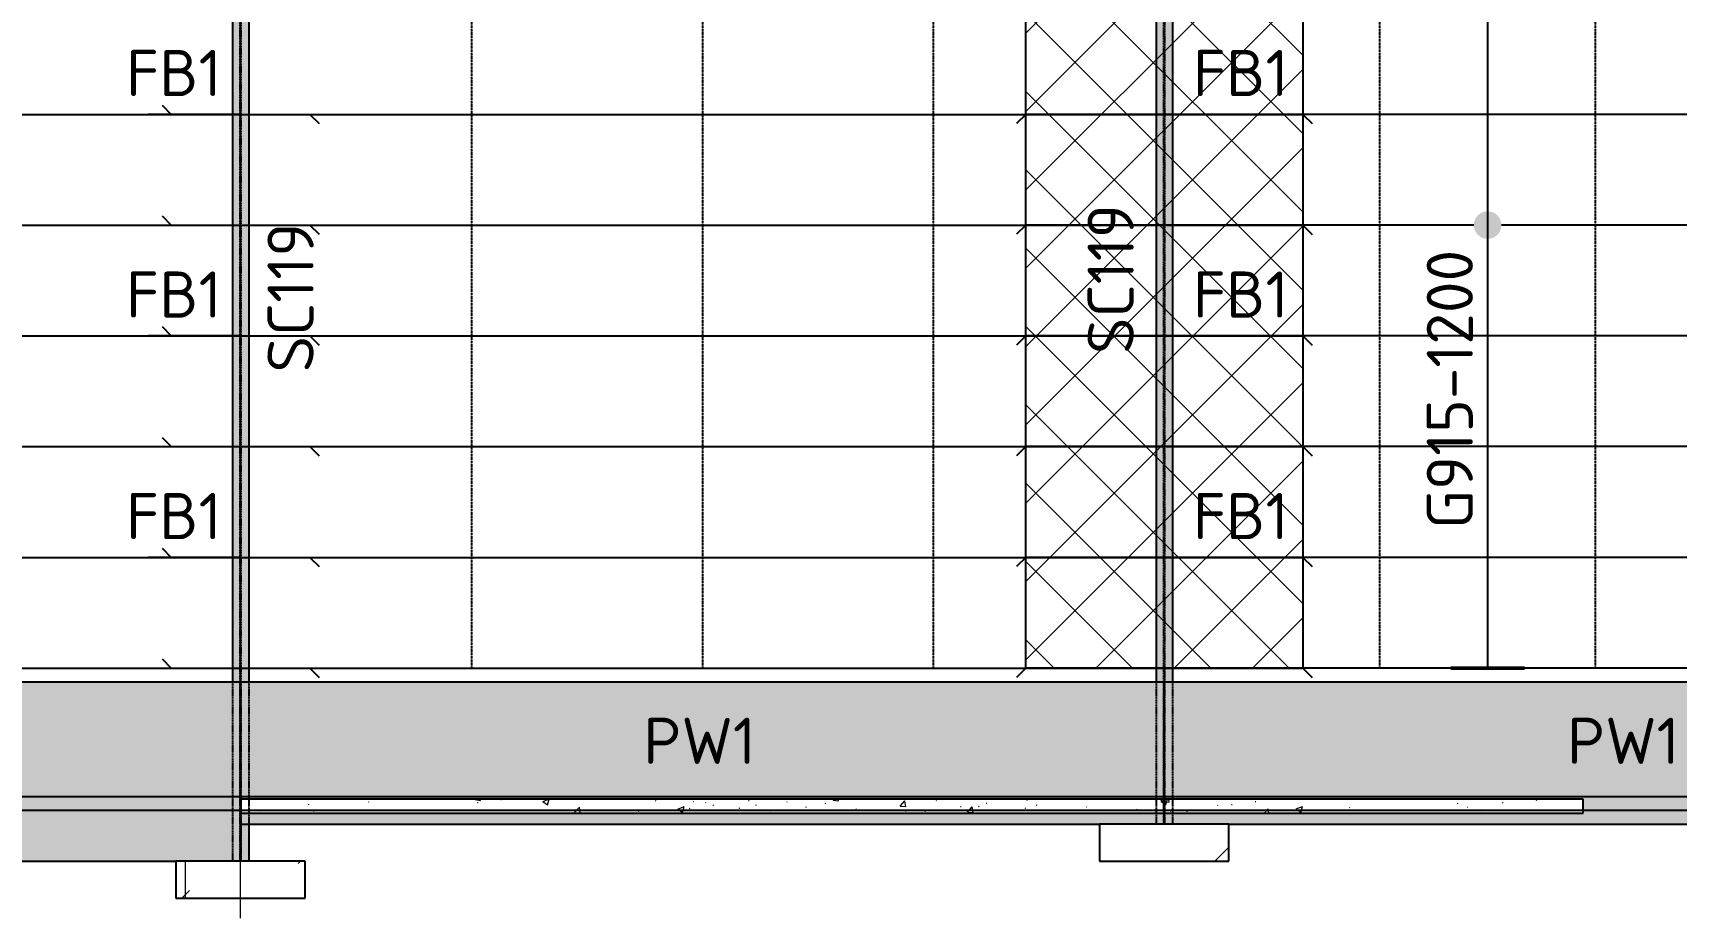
# Model space of a CAD drawing. Header units: millimetres. Extents: x 632 to 561478, y -3890 to 22200.
# Drawn here: x 534745 to 552535, y 3882 to 13473 of the extents above; entities that cross this region are included whole.
import ezdxf

# ---------------------------------------------------------------- set-up
doc = ezdxf.new("R2010")
doc.units = ezdxf.units.MM
for name, pattern in [('Dash', [7, 5, -2]), ('Hidden', [4, 3, -1]), ('Hidden Double', [7, 5, -2]), ('Hidden Half', [3, 2, -1])]:
    doc.linetypes.add(name, pattern=pattern)
for name, color, linetype, lineweight in [('A-010-M_LINE', 90, 'Continuous', 13), ('A-200-A_WALL', 211, 'Continuous', 18), ('A-200-H_WALL', 111, 'Continuous', 13), ('A-200-M_WALL_EXT', 113, 'Continuous', 13), ('A-200-MH_WALL', 110, 'Hidden', 13), ('A-230-H-FLOOR', 190, 'Continuous', 13), ('A-230-M_FLOOR', 192, 'Continuous', 13), ('A-230-MH_FLOOR', 190, 'Hidden Double', 13), ('S-160-M_FOUND', 171, 'Continuous', 13), ('S-160-MH_FOUND', 171, 'Hidden Half', 13), ('S-280-A_COLUMN', 171, 'Continuous', 18), ('S-280-A_STRUCT_FRAME', 2, 'Continuous', 18), ('S-280-M_COLUMN', 52, 'Continuous', 13), ('S-280-M_STRUCT_FRAME', 12, 'Continuous', 13), ('S-280-MH_COLUMN', 52, 'Hidden Half', 13), ('Z-000-T_TEXT', 131, 'Continuous', 25), ('Z-030-M_GRID', 191, 'Continuous', 13), ('Z-060-M_DETAIL', 92, 'Continuous', 25), ('Z-230-A_LEVEL', 51, 'Continuous', 13)]:
    doc.layers.add(name, color=color, linetype=linetype, lineweight=lineweight)
doc.styles.add('ISOCPEUR_2', font='isocpeur.ttf', dxfattribs={"height": 500})
pattern_1 = [(45, (4337896, 0), (-1414.21, 0), [750, -3000]), (45, (4338896, 1000), (-1414.21, 0), [750, -3000]), (45, (4339896, -300), (-1414.21, 0), [250, -2000]), (90, (4339896, 500), (-500, 500), [500, -2000]), (315, (4339896, 1000), (0, 2828.43), [500, -3000]), (0, (4338896, 1000), (2000, 2000), [300, -1000]), (0, (4336396, 2000), (2000, 2000), [300, -2000])]

# ---------------------------------------------------------------- blocks, each defined once
blk = doc.blocks.new('NRP_Framing-Steel-Purlin Z - G914 - EZ250-15-4096985-S6_501-SECTION C10')
at = {"layer": 'S-280-M_STRUCT_FRAME', "color": 150, "lineweight": 25}
for p, q in [((4321082, 15117), (4321182, 15017)), ((4321182, 15017), (4333432, 15017)), ((4333432, 15017), (4333532, 14917))]:
    blk.add_line(p, q, dxfattribs=at)
blk = doc.blocks.new('NRP_Framing-Steel-Purlin Z - G914 - EZ250-15-V112-S6_501-SECTION C10')
at = {"layer": 'S-280-M_STRUCT_FRAME', "color": 150, "lineweight": 25}
for p, q in [((4321082, 11490), (4321182, 11390)), ((4321182, 11390), (4326432, 11390)), ((4326732, 11390), (4333432, 11390)), ((4333432, 11390), (4333532, 11290))]:
    blk.add_line(p, q, dxfattribs=at)
blk = doc.blocks.new('NRP_Framing-Steel-Purlin Z - G914 - EZ250-15-4096995-S6_501-SECTION C10')
at = {"layer": 'S-280-M_STRUCT_FRAME', "color": 150, "lineweight": 25}
for p, q in [((4331832, 15117), (4331932, 15017)), ((4331932, 15017), (4344182, 15017)), ((4344182, 15017), (4344282, 14917))]:
    blk.add_line(p, q, dxfattribs=at)
blk = doc.blocks.new('NRP_Column-Steel-UB - SC119 - 410UB53_7-4245419-S6_501-SECTION C10')
at = {"layer": 'S-280-M_COLUMN', "linetype": 'Hidden Half', "lineweight": 25}
for p, q in [((4332678, 6440), (4332678, 16906)), ((4332686, 16906), (4332686, 6440)), ((4332686, 4900), (4332686, 4500))]:
    blk.add_line(p, q, dxfattribs=at)
at = {"layer": 'S-280-MH_COLUMN', "lineweight": 25}
for p, q in [((4332678, 4500), (4332678, 6440)), ((4332686, 6440), (4332686, 4900))]:
    blk.add_line(p, q, dxfattribs=at)
blk = doc.blocks.new('NRP_Column-Steel-UB - SC119 - 410UB53_7-3967243-S6_501-SECTION C10')
at = {"layer": 'S-280-M_COLUMN', "linetype": 'Hidden Half', "lineweight": 25}
for p, q in [((4342678, 6440), (4342678, 16031)), ((4342686, 16031), (4342686, 6440))]:
    blk.add_line(p, q, dxfattribs=at)
at = {"layer": 'S-280-MH_COLUMN', "lineweight": 25}
for p, q in [((4342678, 4900), (4342678, 6440)), ((4342686, 6440), (4342686, 4900))]:
    blk.add_line(p, q, dxfattribs=at)
blk = doc.blocks.new('NRP_Foundation-Pad Footing Fibre _v2_ - PF5 -1400 x 1400 x 400d-V56-S6_501-SECTION C10')
at = {"layer": 'S-160-M_FOUND'}
h = blk.add_hatch(dxfattribs=at)
h.set_pattern_fill('FP_11', color=256, style=0, pattern_type=2)
h.set_pattern_definition(pattern_1)
h.paths.add_polyline_path([(4333382, 4500), (4331982, 4500), (4331982, 4100), (4333382, 4100)])
at = {"layer": 'S-160-M_FOUND', "lineweight": 25}
for p, q in [((4333382, 4500), (4331982, 4500)), ((4331982, 4500), (4331982, 4100)), ((4333382, 4100), (4333382, 4500)), ((4331982, 4100), (4333382, 4100))]:
    blk.add_line(p, q, dxfattribs=at)
blk = doc.blocks.new('NRP_Foundation-Pad Footing Fibre _v2_ - PF5 -1400 x 1400 x 400d-V57-S6_501-SECTION C10')
at = {"layer": 'S-160-M_FOUND'}
h = blk.add_hatch(dxfattribs=at)
h.set_pattern_fill('FP_11', color=256, style=0, pattern_type=2)
h.set_pattern_definition(pattern_1)
h.paths.add_polyline_path([(4342938, 4500), (4343382, 4500), (4343382, 4900), (4341982, 4900), (4341982, 4500)])
at = {"layer": 'S-160-M_FOUND', "lineweight": 25}
for p, q in [((4343382, 4900), (4341982, 4900)), ((4341982, 4900), (4341982, 4500)), ((4343382, 4500), (4343382, 4900)), ((4341982, 4500), (4343382, 4500))]:
    blk.add_line(p, q, dxfattribs=at)
blk = doc.blocks.new('NRP_Framing-Steel-Purlin Z - G915 - EZ250-19-V115-S6_501-SECTION C10')
at = {"layer": 'S-280-M_STRUCT_FRAME', "color": 92, "lineweight": 25}
for p, q in [((4341182, 15017), (4341082, 14917)), ((4349614, 15017), (4341182, 15017))]:
    blk.add_line(p, q, dxfattribs=at)
at = {"layer": 'S-280-M_STRUCT_FRAME', "color": 92, "linetype": 'Dash', "lineweight": 25}
blk.add_line((4349643, 15017), (4349614, 15017), dxfattribs=at)
blk = doc.blocks.new('NRP_Framing-Steel-Purlin Z - G915 - EZ250-19-V113-S6_501-SECTION C10')
at = {"layer": 'S-280-M_STRUCT_FRAME', "color": 92, "lineweight": 25}
for p, q in [((4341182, 11390), (4341082, 11290)), ((4346033, 11390), (4341182, 11390)), ((4349614, 11390), (4346333, 11390))]:
    blk.add_line(p, q, dxfattribs=at)
at = {"layer": 'S-280-M_STRUCT_FRAME', "color": 92, "linetype": 'Dash', "lineweight": 25}
blk.add_line((4349643, 11390), (4349614, 11390), dxfattribs=at)
blk = doc.blocks.new('NRP_Extent _v2_ - 1-200-4098356-S6_501-SECTION C10')
at = {"layer": 'Z-060-M_DETAIL'}
blk.add_hatch(color=256, dxfattribs=at).paths.add_polyline_path([(4346183, 11240), (4346221, 11245), (4346258, 11260), (4346289, 11284), (4346313, 11315), (4346327, 11351), (4346333, 11390), (4346327, 11429), (4346313, 11465), (4346289, 11496), (4346258, 11520), (4346221, 11535), (4346183, 11540), (4346144, 11535), (4346108, 11520), (4346077, 11496), (4346053, 11465), (4346038, 11429), (4346033, 11390), (4346038, 11351), (4346053, 11315), (4346077, 11284), (4346108, 11260), (4346144, 11245)])
at = {"layer": 'Z-060-M_DETAIL', "lineweight": 50}
for p, q in [((4346583, 15906), (4345783, 15906)), ((4346583, 6589), (4345783, 6589))]:
    blk.add_line(p, q, dxfattribs=at)
at = {"layer": 'Z-060-M_DETAIL'}
blk.add_line((4346183, 15906), (4346183, 6589), dxfattribs=at)
blk = doc.blocks.new('NRP_Bridging Plan _v2_ - 2 Rows-4098304-S6_501-SECTION C10')
at = {"layer": 'Z-060-M_DETAIL', "linetype": 'Hidden'}
for p, q in [((4345016, 6590), (4345016, 15630)), ((4347349, 6590), (4347349, 15630))]:
    blk.add_line(p, q, dxfattribs=at)
blk = doc.blocks.new('NRP_Bridging Plan _v2_ - 3 Rows-4098889-S6_501-SECTION C10')
at = {"layer": 'Z-060-M_DETAIL', "linetype": 'Hidden'}
for p, q in [((4335182, 16245), (4335182, 6590)), ((4337682, 16245), (4337682, 6590)), ((4340182, 16245), (4340182, 6590))]:
    blk.add_line(p, q, dxfattribs=at)
blk = doc.blocks.new('NRP_Fly Brace BN - FB1-4067984-S6_501-SECTION C10')
at = {"layer": 'Z-000-T_TEXT'}
blk.add_line((4322682, 15017), (4321682, 15017), dxfattribs=at)
at = {"layer": 'Z-000-T_TEXT', "lineweight": 13, "insert": (4321443, 15715), "char_height": 500, "width": 1218.57, "attachment_point": 1, "style": 'ISOCPEUR_2'}
blk.add_mtext('FB1', dxfattribs=at)
blk = doc.blocks.new('NRP_Fly Brace BN - FB1-4028766-S6_501-SECTION C10')
at = {"layer": 'Z-000-T_TEXT'}
blk.add_line((4342771, 15017), (4343771, 15017), dxfattribs=at)
at = {"layer": 'Z-000-T_TEXT', "lineweight": 13, "insert": (4342993, 15715), "char_height": 500, "width": 1218.57, "attachment_point": 1, "style": 'ISOCPEUR_2'}
blk.add_mtext('FB1', dxfattribs=at)

msp = doc.modelspace()

# ---------------------------------------------------------------- hatches: boundary and pattern name
at = {"layer": 'A-200-H_WALL', "lineweight": 5}
for points in [[(536293.2, 4500), (536993.2, 4500), (536993.2, 6440), (526993.2, 6440), (526993.2, 5100), (534159.7, 5100), (534159.7, 4980), (526993.2, 4980), (526993.2, 4500), (535998.3, 4500)], [(547693.2, 4900), (556993.2, 4900), (556993.2, 6440), (546993.2, 6440), (546993.2, 5170), (551528.2, 5170), (551528.2, 5020), (546993.2, 5020), (546993.2, 4900), (547249.2, 4900)]]:
    msp.add_hatch(color=256, dxfattribs=at).paths.add_polyline_path(points)
h = msp.add_hatch(color=256, dxfattribs=at)
h.paths.add_polyline_path([(536993.2, 4900), (546993.2, 4900), (546993.2, 5020), (536993.2, 5020)])
h.paths.add_polyline_path([(546993.2, 5170), (546993.2, 6440), (536993.2, 6440), (536993.2, 5170)])
at = {"layer": 'A-230-H-FLOOR'}
h = msp.add_hatch(dxfattribs=at)
h.set_pattern_fill('FP_12', color=256, style=0, pattern_type=2)
h.set_pattern_definition([(50, (542206.86, 0), (728.737, -63.756), [76.2, -838.2]), (355, (542206.9, 0), (-140.97, 764.23), [60.96, -670.56]), (100.451, (542267.6, -5.3), (587.77, 700.467), [64.76, -712.36]), (46.184, (542206.9, 203.2), (1084.32, -168.17), [114.3, -1257.3]), (96.636, (542297.2, 189.2), (949.61, 989.71), [97.14, -1068.54]), (351.184, (542206.9, 203.2), (949.62, 989.7), [91.44, -1005.84]), (21, (542308.46, 152.4), (606.458, -409.06), [76.2, -838.2]), (326, (542308.5, 152.4), (247.21, 736.753), [60.96, -670.56]), (71.451, (542359, 118.3), (853.67, 327.685), [64.76, -712.36]), (37.5, (542206.86, 0), (12.355, 338.22), [6.706, -655.726, 6.706, -674.014, -673.1]), (37.5, (542206.86, 0), (12.355, 338.22), [-1343.152, 6.706, -666.394]), (7.5, (542206.86, 0), (267.279, 400.722), [6.706, -381.406, 6.706, -640.486, -256.54]), (7.5, (542206.86, 0), (267.279, 400.722), [-1035.304, 6.706, -249.834]), (327.5, (541980.3, 0), (542.363, -22.9153), [6.706, -247.294, 6.706, -785.774, -1051.56]), (327.5, (541980.3, 0), (542.363, -22.9153), [-1046.48, 6.706, -1044.854]), (317.5, (541878.7, 0), (592.517, 101.707), [6.706, -323.494, 6.706, -519.582, -746.76]), (317.5, (541878.7, 0), (592.517, 101.707), [-856.49, 6.706, -740.054])])
h.paths.add_polyline_path([(547249.2, 5020), (551528.2, 5020), (551528.2, 5170), (536993.2, 5170), (536993.2, 5020)])
at = {"layer": 'S-280-M_COLUMN', "lineweight": 5}
h = msp.add_hatch(color=256, dxfattribs=at)
h.paths.add_polyline_path([(537082.2, 4500), (537082.2, 4900), (536993.2, 4900), (536993.2, 4500)])
h.paths.add_polyline_path([(536993.2, 6440), (537082.2, 6440), (537082.2, 16905.9), (536904.2, 16905.9), (536904.2, 6440)])
msp.add_hatch(color=256, dxfattribs=at).paths.add_polyline_path([(547082.2, 6440), (547082.2, 16031), (546904.2, 16031), (546904.2, 6440), (546993.2, 6440)])
at = {"layer": 'Z-060-M_DETAIL', "lineweight": 18}
h = msp.add_hatch(dxfattribs=at)
h.set_pattern_fill('FP_26', color=8, style=0, pattern_type=2)
h.set_pattern_definition([(45, (542206.86, 0), (-424.264, 424.264), []), (135, (542206.86, 0), (-424.264, -424.264), [])])
h.paths.add_polyline_path([(548493.2, 6590), (548493.2, 16260.9), (545493.2, 16523.3), (545493.2, 6590), (547249.2, 6590)])

# ---------------------------------------------------------------- linework, layer by layer
at = {"layer": 'A-010-M_LINE', "lineweight": 25}
for p, q in [((545493.2, 6590), (545493.2, 16523.3)), ((548493.2, 16260.9), (548493.2, 6590)), ((548493.2, 6590), (545493.2, 6590))]:
    msp.add_line(p, q, dxfattribs=at)
at = {"layer": 'A-200-M_WALL_EXT', "lineweight": 25}
for p, q in [((553925.2, 6440), (520061.2, 6440)), ((536993.2, 5170), (536993.2, 6440)), ((546993.2, 5170), (546993.2, 6440)), ((536993.2, 5020), (536993.2, 4500)), ((546993.2, 4900), (546993.2, 5020)), ((536993.2, 4900), (546293.2, 4900)), ((547693.2, 4900), (555441.9, 4900)), ((527693.2, 4500), (536293.2, 4500))]:
    msp.add_line(p, q, dxfattribs=at)
at = {"layer": 'A-200-MH_WALL', "lineweight": 25}
for p, q in [((546993.2, 5020), (546993.2, 5170)), ((546993.2, 5170), (546993.2, 5020))]:
    msp.add_line(p, q, dxfattribs=at)
at = {"layer": 'A-230-M_FLOOR', "lineweight": 25}
for p, q in [((551528.2, 5170), (536993.2, 5170)), ((536993.2, 5170), (536993.2, 5020)), ((551528.2, 5020), (551528.2, 5170)), ((536993.2, 5020), (551528.2, 5020))]:
    msp.add_line(p, q, dxfattribs=at)
at = {"layer": 'A-230-MH_FLOOR', "lineweight": 25}
for p, q in [((517143.2, 5200), (556843.2, 5200)), ((556843.2, 5050), (517143.2, 5050))]:
    msp.add_line(p, q, dxfattribs=at)
at = {"layer": 'S-280-M_COLUMN', "lineweight": 25}
for p, q in [((536904.2, 16905.9), (536904.2, 6440)), ((537082.2, 16905.9), (537082.2, 6440)), ((546904.2, 16031), (546904.2, 6440)), ((547082.2, 16031), (547082.2, 6440)), ((537082.2, 4900), (537082.2, 4500))]:
    msp.add_line(p, q, dxfattribs=at)
at = {"layer": 'S-280-MH_COLUMN', "lineweight": 25}
for p, q in [((536904.2, 6440), (536904.2, 4500)), ((537082.2, 6440), (537082.2, 4900)), ((546904.2, 6440), (546904.2, 4900)), ((547082.2, 6440), (547082.2, 4900))]:
    msp.add_line(p, q, dxfattribs=at)
at = {"layer": 'Z-030-M_GRID'}
msp.add_line((536993.2, 3882), (536993.2, 20200), dxfattribs=at)
at = {"layer": 'Z-230-A_LEVEL'}
msp.add_line((508379.6, 5200), (561478.5, 5200), dxfattribs=at)

# ---------------------------------------------------------------- block references
at = {"layer": 'S-160-MH_FOUND', "lineweight": 25}
for name in ['NRP_Foundation-Pad Footing Fibre _v2_ - PF5 -1400 x 1400 x 400d-V57-S6_501-SECTION C10', 'NRP_Foundation-Pad Footing Fibre _v2_ - PF5 -1400 x 1400 x 400d-V56-S6_501-SECTION C10']:
    msp.add_blockref(name, (-3795689.1, 0), dxfattribs=at)
at = {"layer": 'S-280-M_STRUCT_FRAME', "color": 150, "lineweight": 25}
for name, p in [('NRP_Framing-Steel-Purlin Z - G914 - EZ250-15-4096985-S6_501-SECTION C10', (-3795689.1, -2427.3)), ('NRP_Framing-Steel-Purlin Z - G914 - EZ250-15-4096995-S6_501-SECTION C10', (-3795689.1, -2427.3)), ('NRP_Framing-Steel-Purlin Z - G914 - EZ250-15-V112-S6_501-SECTION C10', (-3795689.1, 0)), ('NRP_Framing-Steel-Purlin Z - G914 - EZ250-15-4096995-S6_501-SECTION C10', (-3795689.1, -3627.3)), ('NRP_Framing-Steel-Purlin Z - G914 - EZ250-15-4096985-S6_501-SECTION C10', (-3795689.1, -4827.3)), ('NRP_Framing-Steel-Purlin Z - G914 - EZ250-15-4096995-S6_501-SECTION C10', (-3795689.1, -4827.3)), ('NRP_Framing-Steel-Purlin Z - G914 - EZ250-15-4096985-S6_501-SECTION C10', (-3795689.1, -6027.3)), ('NRP_Framing-Steel-Purlin Z - G914 - EZ250-15-4096995-S6_501-SECTION C10', (-3795689.1, -6027.3)), ('NRP_Framing-Steel-Purlin Z - G914 - EZ250-15-4096985-S6_501-SECTION C10', (-3795689.1, -7227.3)), ('NRP_Framing-Steel-Purlin Z - G914 - EZ250-15-4096995-S6_501-SECTION C10', (-3795689.1, -7227.3)), ('NRP_Framing-Steel-Purlin Z - G914 - EZ250-15-4096985-S6_501-SECTION C10', (-3795689.1, -8427.3)), ('NRP_Framing-Steel-Purlin Z - G914 - EZ250-15-4096995-S6_501-SECTION C10', (-3795689.1, -8427.3))]:
    msp.add_blockref(name, p, dxfattribs=at)
at = {"layer": 'S-280-M_STRUCT_FRAME', "color": 92, "lineweight": 25}
for name, p in [('NRP_Framing-Steel-Purlin Z - G915 - EZ250-19-V115-S6_501-SECTION C10', (-3795689.1, -2427.3)), ('NRP_Framing-Steel-Purlin Z - G915 - EZ250-19-V113-S6_501-SECTION C10', (-3795689.1, 0)), ('NRP_Framing-Steel-Purlin Z - G915 - EZ250-19-V115-S6_501-SECTION C10', (-3795689.1, -4827.3)), ('NRP_Framing-Steel-Purlin Z - G915 - EZ250-19-V115-S6_501-SECTION C10', (-3795689.1, -6027.3)), ('NRP_Framing-Steel-Purlin Z - G915 - EZ250-19-V115-S6_501-SECTION C10', (-3795689.1, -7227.3)), ('NRP_Framing-Steel-Purlin Z - G915 - EZ250-19-V115-S6_501-SECTION C10', (-3795689.1, -8427.3))]:
    msp.add_blockref(name, p, dxfattribs=at)
at = {"layer": 'S-280-MH_COLUMN', "lineweight": 25}
for name in ['NRP_Column-Steel-UB - SC119 - 410UB53_7-4245419-S6_501-SECTION C10', 'NRP_Column-Steel-UB - SC119 - 410UB53_7-3967243-S6_501-SECTION C10']:
    msp.add_blockref(name, (-3795689.1, 0), dxfattribs=at)
at = {"layer": 'Z-000-T_TEXT', "lineweight": 13}
for name, p in [('NRP_Fly Brace BN - FB1-4067984-S6_501-SECTION C10', (-3785689.1, -2427.3)), ('NRP_Fly Brace BN - FB1-4028766-S6_501-SECTION C10', (-3795689.1, -2427.3)), ('NRP_Fly Brace BN - FB1-4067984-S6_501-SECTION C10', (-3785689.1, -4827.3)), ('NRP_Fly Brace BN - FB1-4028766-S6_501-SECTION C10', (-3795689.1, -4827.3)), ('NRP_Fly Brace BN - FB1-4067984-S6_501-SECTION C10', (-3785689.1, -7227.3)), ('NRP_Fly Brace BN - FB1-4028766-S6_501-SECTION C10', (-3795689.1, -7227.3))]:
    msp.add_blockref(name, p, dxfattribs=at)
at = {"layer": 'Z-060-M_DETAIL', "linetype": 'Hidden'}
for name in ['NRP_Bridging Plan _v2_ - 3 Rows-4098889-S6_501-SECTION C10', 'NRP_Bridging Plan _v2_ - 2 Rows-4098304-S6_501-SECTION C10']:
    msp.add_blockref(name, (-3795689.1, 0), dxfattribs=at)
at = {"layer": 'Z-060-M_DETAIL'}
msp.add_blockref('NRP_Extent _v2_ - 1-200-4098356-S6_501-SECTION C10', (-3795689.1, 0), dxfattribs=at)

# ---------------------------------------------------------------- texts
at = {"layer": 'A-200-A_WALL', "lineweight": 13, "char_height": 500, "width": 1459.071, "attachment_point": 1, "style": 'ISOCPEUR_2'}
for insert in [(541353.6, 6053.1), (551353.6, 6053.1)]:
    msp.add_mtext('PW1', dxfattribs=dict(at, insert=insert))
at = {"layer": 'S-280-A_COLUMN', "lineweight": 13, "char_height": 500, "width": 1956.117, "attachment_point": 1, "rotation": 90, "style": 'ISOCPEUR_2'}
for insert in [(546163.1, 9993.7), (537284.3, 9793.7)]:
    msp.add_mtext('SC119', dxfattribs=dict(at, insert=insert))
at = {"layer": 'S-280-A_STRUCT_FRAME', "lineweight": 13, "insert": (549834, 8097.2), "char_height": 500, "width": 3687.762, "attachment_point": 1, "rotation": 90, "style": 'ISOCPEUR_2'}
msp.add_mtext('G915-1200', dxfattribs=at)

doc.saveas('drawing.dxf')
